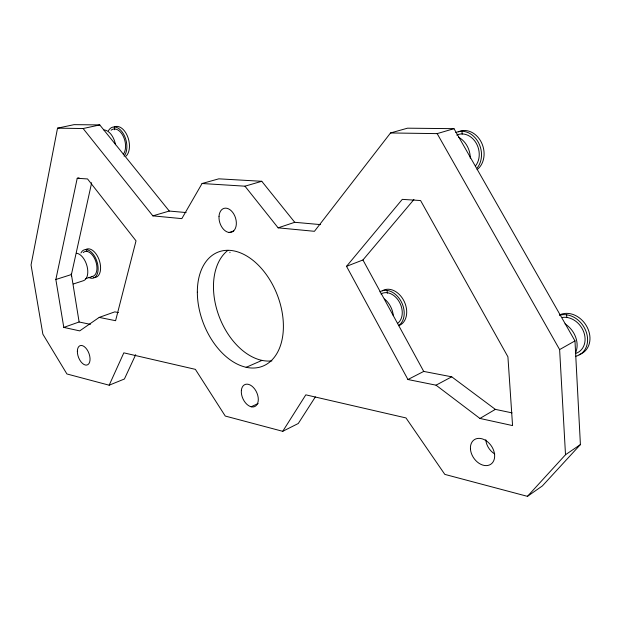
<?xml version="1.0" encoding="UTF-8"?>
<svg xmlns="http://www.w3.org/2000/svg" width="621" height="621" viewBox="0 0 621 621"><rect width="100%" height="100%" fill="white"/><g stroke="black" fill="none" stroke-linecap="round" stroke-linejoin="round"><path stroke-width="0.93" d="M186.145 212.561L169.277 211.047L99.764 124.922L74.054 124.65L57.536 128.159L31.05 264.965L42.865 334.168L66.913 373.966L109.172 385.199L124.41 379.004L135.696 354.669M118.44 312.573L114.784 311.866L99.197 317.401L79.705 330.884L63.792 327.399L55.851 279.489L77.221 178.281L79.038 177.823M90.402 324.356L79.115 321.988L71.423 274.544L91.66 182.706M109.172 385.199L123.827 352.844L195.374 369.355L225.252 416.047L282.726 431.316L298.282 423.491L315.367 396.897M320.529 224.616L294.734 222.295L261.775 181.293L218.809 178.832L202.066 183.513L181.829 218.631L152.851 215.86L83.121 128.531L57.536 128.159M282.726 431.316L305.811 394.832L405.979 417.933L444.815 474.39L527.454 496.35L542.366 485.933L580.41 444.574L574.976 340.906L453.998 128.671L407.516 128.182L390.539 132.956L314.443 231.307L278.123 227.837L244.969 186.184L202.066 183.513M346.526 266.324L402.284 199.357L420.588 200.544L507.916 356.803L512.566 425.587L479.924 418.445L436.027 385.175L407.943 379.524L346.526 266.324L362.936 259.974L413.943 199.512M527.454 496.35L565.506 454.735L580.41 444.574M479.924 418.445L495.348 409.371L512.053 412.88M565.506 454.735L559.622 349.584L574.976 340.906M436.027 385.175L451.723 376.815L495.348 409.371M407.943 379.524L423.724 371.42L451.723 376.815M251.171 406.786L258.119 403.518M246.18 367.306L262.015 360.382M63.792 327.399L79.115 321.988M278.123 227.837L294.734 222.295M85.566 278.697L92.777 276.368M229.133 232.464L233.729 230.973M73.379 283.968L83.245 280.762A14.353 8.011 71.9 0 0 87.142 266.572A14.353 8.011 71.9 0 0 76.678 253.244M55.851 279.489L71.423 274.544M390.539 132.956L437.168 133.624L453.998 128.671M152.851 215.86L169.277 211.047M244.969 186.184L261.775 181.293M83.121 128.531L99.764 124.922M77.221 178.281L87.545 178.949L136.022 240.855L115.591 320.7L99.197 317.401M437.168 133.624L559.622 349.584M362.936 259.974L423.724 371.42M86.575 249.611L86.878 251.528M114.28 126.948L114.691 129.75M229.917 252.235L229.964 252.623M387.108 290.418L387.372 293.19M461.977 131.272L462.187 134.159M566.639 314.793L566.794 317.649M271.905 360.879A60.454 39.721 68.8 0 1 219.741 318.045A60.454 39.721 68.8 0 1 227.907 250.356M494.743 453.967A14.57 10.673 55.4 0 1 485.777 439.707M83.23 252.553A13.01 7.343 72 0 1 95.758 261.294A13.01 7.343 72 0 1 91.489 276.524M80.963 252.949A14.873 8.399 72 0 1 92.156 252.949A14.873 8.399 72 0 1 97.963 271.23A14.873 8.399 72 0 1 88.718 277.377M85.496 249.696A14.85 8.407 72 0 1 99.616 261.363A14.85 8.407 72 0 1 93.546 277.447M71.26 273.574A14.516 7.941 71.9 0 1 71.539 276.291M111.12 130.185A14.12 8.438 75.8 0 1 123.152 136.069A14.12 8.438 75.8 0 1 123.276 154.326M108.38 130.798A16.13 9.649 75.8 0 1 123.129 133.36A16.13 9.649 75.8 0 1 124.076 156.158M114.411 126.886A16.099 9.657 75.8 0 1 127.553 136.372A16.099 9.657 75.8 0 1 126.195 156.05M103.831 129.944A15.579 9.214 75.7 0 1 115.529 144.747M380.945 293.997A16.946 12.404 65.4 0 1 399.396 302.047A16.946 12.404 65.4 0 1 397.448 323.471M379.819 291.87A19.36 14.174 65.4 0 1 400.925 301.061A19.36 14.174 65.4 0 1 398.682 325.559M382.35 290.799A19.321 14.174 65.4 0 1 404.31 301.643A19.321 14.174 65.4 0 1 398.705 325.676M384.477 298.973A18.731 13.577 65.5 0 1 393.31 315.67M562.385 317.44A19.554 15.828 55.2 0 1 583.756 332.01A19.554 15.828 55.2 0 1 575.636 353.45M559.723 315.235A22.34 18.087 55.2 0 1 585.867 330.939A22.34 18.087 55.2 0 1 575.822 356.252M559.467 314.994A22.286 18.079 55.1 0 1 587.311 327.492A22.286 18.079 55.1 0 1 579.137 354.607M565.04 323.921A21.634 17.372 55.6 0 1 575.411 353.124M456.73 135.083A18.731 15.23 73.7 0 1 475.942 142.706A18.731 15.23 73.7 0 1 475.515 165.916M455.752 132.599A21.409 17.404 73.7 0 1 477.735 141.293A21.409 17.404 73.7 0 1 477.238 167.849M458.368 131.815A21.355 17.396 73.8 0 1 481.407 142.426A21.355 17.396 73.8 0 1 477.099 169.634M458.562 137.233A20.726 16.705 73.6 0 1 470.291 158.169M241.352 390.609A12.055 7.576 65.7 0 0 253.29 406.949A12.055 7.576 65.7 0 0 254.781 389.126A12.055 7.576 65.7 0 0 241.352 390.609M197.338 292.204A61.246 39.565 68.8 0 0 261.953 366.483A61.246 39.565 68.8 0 0 261.775 268.831A61.246 39.565 68.8 0 0 197.338 292.204M219.019 216.325A12.498 8.205 72.5 0 0 231.291 232.285A12.498 8.205 72.5 0 0 232.681 212.374A12.498 8.205 72.5 0 0 219.019 216.325M77.353 351.276A10.285 5.581 69.5 0 0 86.785 365.07A10.285 5.581 69.5 0 0 86.979 349.53A10.285 5.581 69.5 0 0 77.353 351.276M470.446 448.936A14.795 10.681 55.9 0 0 489.356 465.02A14.795 10.681 55.9 0 0 487.811 441.997A14.795 10.681 55.9 0 0 470.446 448.936"/></g></svg>
